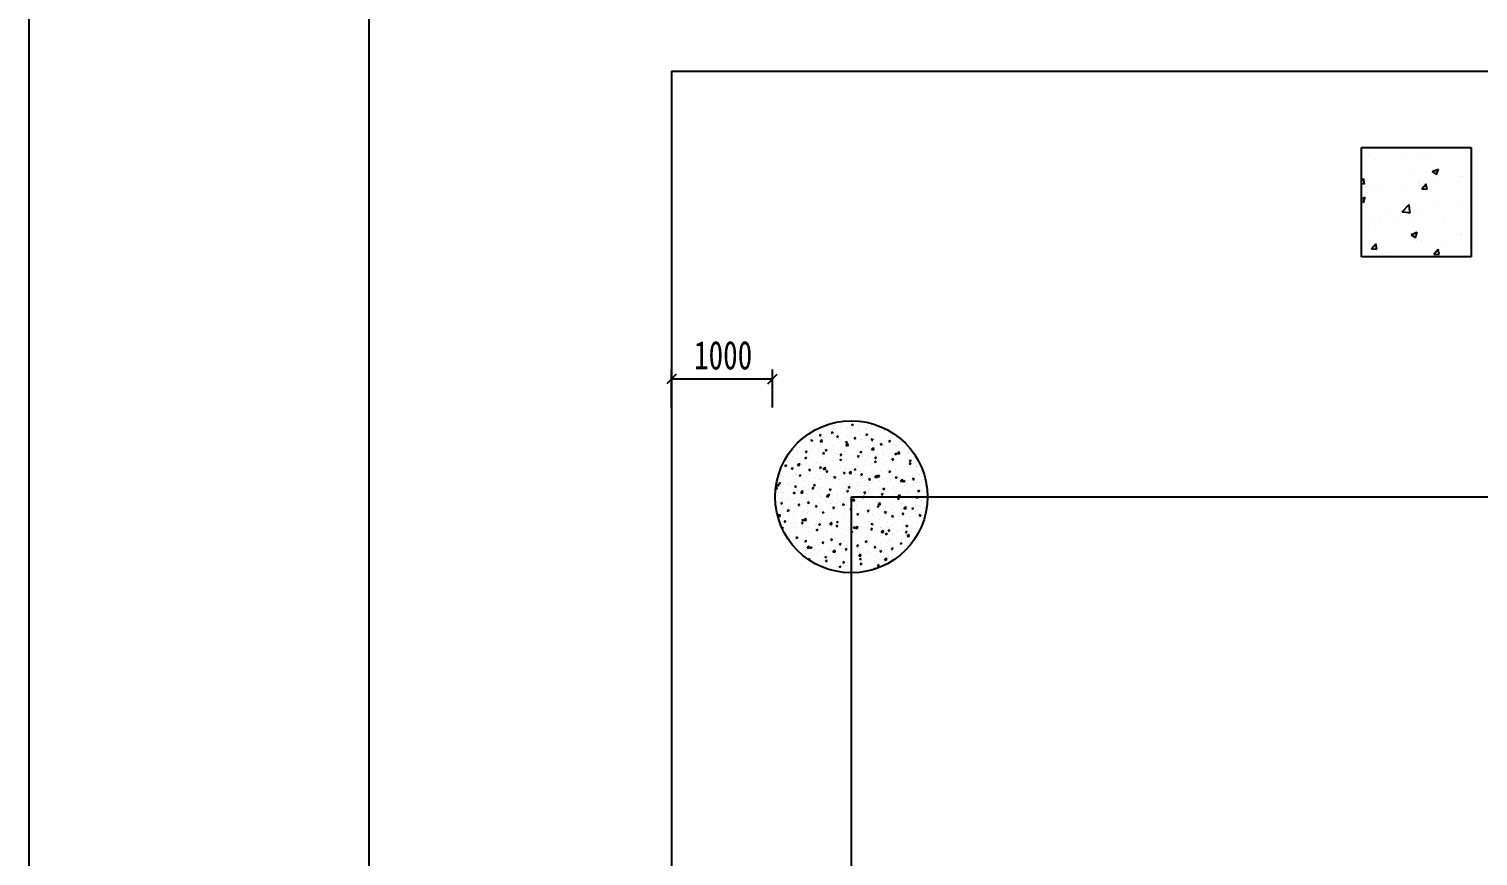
# Model space of a CAD drawing. Header units: inches. Extents: x -113 to 2477, y -497 to 443.
# Drawn here: x -113 to -6.4, y -364.1 to -303.2 of the extents above; entities that cross this region are included whole.
import ezdxf

# ---------------------------------------------------------------- set-up
doc = ezdxf.new("R2010")
doc.units = ezdxf.units.IN
doc.header["$MEASUREMENT"] = 0
doc.styles.add('宋体', font='', dxfattribs={"width": 0.75})
doc.styles.get('宋体').set_extended_font_data('SimSun')

msp = doc.modelspace()

# ---------------------------------------------------------------- linework, layer by layer
at = {"color": 0}
for p, q in [((-113.015, -199.969), (-113.015, -496.969)), ((-88.015, -204.969), (-88.015, -491.969)), ((-65.72, -306.326), (60.893, -306.326)), ((-65.72, -306.326), (-65.72, -444.935)), ((-14.954, -311.941), (-6.89, -311.941)), ((-14.954, -320.005), (-14.954, -311.941)), ((-10.672, -312.37), (-10.672, -312.37)), ((-10.223, -312.353), (-10.223, -312.353)), ((-7.799, -312.034), (-7.799, -312.034)), ((-7.439, -311.96), (-7.439, -311.96)), ((-6.89, -311.941), (-6.89, -320.005)), ((-13.959, -312.821), (-13.959, -312.821)), ((-11.825, -312.564), (-11.825, -312.564)), ((-14.954, -314.402), (-14.797, -314.215)), ((-14.726, -314.617), (-14.8, -314.216)), ((-14.51, -313.823), (-14.51, -313.823)), ((-11.093, -313.968), (-11.093, -313.968)), ((-10.75, -314.501), (-10.75, -314.501)), ((-9.745, -313.719), (-9.297, -313.547)), ((-9.745, -313.72), (-9.427, -313.935)), ((-9.483, -314.559), (-9.483, -314.559)), ((-9.427, -313.935), (-9.297, -313.548)), ((-7.676, -314.112), (-7.676, -314.112)), ((-7.517, -314.091), (-7.517, -314.091)), ((-7.064, -313.953), (-7.064, -313.953)), ((-14.954, -314.596), (-14.723, -314.616)), ((-14.954, -315.719), (-14.675, -315.612)), ((-14.805, -315.999), (-14.675, -315.612)), ((-14.53, -315.235), (-14.53, -315.235)), ((-14.037, -314.951), (-14.037, -314.951)), ((-13.509, -315.089), (-13.509, -315.089)), ((-11.907, -314.878), (-11.907, -314.878)), ((-10.797, -314.594), (-10.797, -314.594)), ((-10.514, -314.984), (-10.206, -314.617)), ((-10.514, -314.984), (-10.132, -315.018)), ((-10.135, -315.018), (-10.209, -314.617)), ((-14.954, -315.899), (-14.805, -315.999)), ((-12.996, -316.64), (-12.996, -316.64)), ((-11.952, -316.671), (-11.665, -316.716)), ((-11.951, -316.672), (-11.453, -316.153)), ((-11.417, -316.467), (-11.453, -316.153)), ((-11.382, -316.761), (-11.417, -316.467)), ((-10.828, -316.631), (-10.828, -316.631)), ((-9.263, -315.999), (-9.263, -315.999)), ((-7.595, -316.222), (-7.595, -316.222)), ((-7.124, -316.551), (-7.124, -316.551)), ((-14.114, -317.082), (-14.114, -317.082)), ((-13.591, -317.402), (-13.591, -317.402)), ((-12.34, -317.239), (-12.34, -317.239)), ((-11.665, -316.716), (-11.382, -316.76)), ((-11.167, -317.083), (-11.167, -317.083)), ((-8.923, -317.383), (-8.923, -317.383)), ((-14.407, -317.954), (-14.407, -317.954)), ((-11.303, -318.362), (-10.984, -318.576)), ((-11.302, -318.361), (-10.854, -318.189)), ((-10.99, -318.098), (-10.99, -318.098)), ((-10.984, -318.576), (-10.854, -318.189)), ((-10.906, -318.762), (-10.906, -318.762)), ((-7.673, -318.352), (-7.673, -318.352)), ((-7.573, -318.243), (-7.573, -318.243)), ((-14.284, -319.521), (-14.284, -319.521)), ((-14.217, -319.397), (-13.909, -319.03)), ((-14.217, -319.397), (-13.835, -319.431)), ((-14.192, -319.213), (-14.192, -319.213)), ((-13.838, -319.431), (-13.912, -319.03)), ((-12.85, -319.608), (-12.85, -319.608)), ((-10.551, -318.88), (-10.551, -318.88)), ((-9.626, -319.799), (-9.318, -319.431)), ((-9.626, -319.799), (-9.244, -319.833)), ((-9.247, -319.833), (-9.321, -319.432)), ((-8.808, -319.076), (-8.808, -319.076)), ((-7.206, -318.865), (-7.206, -318.865)), ((-6.89, -320.005), (-14.954, -320.005)), ((-65.728, -331.081), (-65.728, -328.281)), ((-58.298, -331.081), (-58.298, -328.281)), ((-65.378, -328.631), (-66.078, -329.331)), ((-65.72, -328.974), (-58.298, -328.974)), ((-58.648, -329.331), (-57.948, -328.631)), ((-54.784, -332.605), (-54.784, -332.605)), ((-54.284, -332.459), (-54.284, -332.459)), ((-54.21, -332.407), (-54.21, -332.407)), ((-53.839, -332.401), (-53.839, -332.401)), ((-53.835, -332.645), (-53.835, -332.645)), ((-53.26, -332.447), (-53.26, -332.447)), ((-53.166, -332.312), (-53.166, -332.312)), ((-52.94, -332.524), (-52.94, -332.524)), ((-52.886, -332.686), (-52.886, -332.686)), ((-52.796, -332.586), (-52.796, -332.586)), ((-52.491, -332.352), (-52.403, -332.412)), ((-52.49, -332.352), (-52.365, -332.304)), ((-52.402, -332.411), (-52.366, -332.304)), ((-52.311, -332.487), (-52.311, -332.487)), ((-52.043, -332.164), (-52.043, -332.164)), ((-51.903, -332.346), (-51.903, -332.346)), ((-51.897, -332.472), (-51.897, -332.472)), ((-51.362, -332.527), (-51.362, -332.527)), ((-50.974, -332.339), (-50.974, -332.339)), ((-50.44, -332.558), (-50.44, -332.558)), ((-50.413, -332.567), (-50.413, -332.567)), ((-50.269, -332.57), (-50.269, -332.57)), ((-55.875, -333.308), (-55.875, -333.308)), ((-55.624, -333.448), (-55.624, -333.448)), ((-55.552, -333.551), (-55.552, -333.551)), ((-55.53, -332.959), (-55.53, -332.959)), ((-55.512, -333.27), (-55.512, -333.27)), ((-55.479, -333.499), (-55.39, -333.559)), ((-55.478, -333.499), (-55.353, -333.451)), ((-55.39, -333.558), (-55.354, -333.451)), ((-55.014, -332.88), (-55.014, -332.88)), ((-54.851, -333.141), (-54.744, -333.15)), ((-54.847, -333.141), (-54.761, -333.039)), ((-54.799, -333.589), (-54.66, -333.445)), ((-54.797, -333.593), (-54.639, -333.617)), ((-54.743, -333.161), (-54.764, -333.049)), ((-54.752, -333.16), (-54.752, -333.16)), ((-54.64, -333.615), (-54.66, -333.446)), ((-54.654, -333.437), (-54.654, -333.437)), ((-54.632, -332.845), (-54.632, -332.845)), ((-54.588, -333.27), (-54.588, -333.27)), ((-54.563, -333.31), (-54.563, -333.31)), ((-54.307, -333.102), (-54.307, -333.102)), ((-54.101, -333.714), (-54.101, -333.714)), ((-53.985, -332.926), (-53.897, -332.986)), ((-53.984, -332.926), (-53.859, -332.878)), ((-53.977, -332.702), (-53.977, -332.702)), ((-53.896, -332.985), (-53.86, -332.877)), ((-53.73, -333.303), (-53.73, -333.303)), ((-53.708, -332.712), (-53.708, -332.712)), ((-53.633, -333.013), (-53.633, -333.013)), ((-53.614, -333.351), (-53.614, -333.351)), ((-53.575, -333.253), (-53.469, -333.262)), ((-53.571, -333.252), (-53.486, -333.15)), ((-53.551, -333.092), (-53.551, -333.092)), ((-53.468, -333.272), (-53.488, -333.161)), ((-52.978, -333.567), (-52.978, -333.567)), ((-52.924, -333.642), (-52.835, -333.701)), ((-52.922, -333.642), (-52.798, -333.594)), ((-52.901, -333.884), (-52.762, -333.739)), ((-52.872, -333.714), (-52.872, -333.714)), ((-52.835, -333.701), (-52.799, -333.593)), ((-52.817, -333.178), (-52.817, -333.178)), ((-52.742, -333.909), (-52.762, -333.74)), ((-52.665, -333.391), (-52.665, -333.391)), ((-52.533, -333.508), (-52.533, -333.508)), ((-52.514, -332.914), (-52.514, -332.914)), ((-52.51, -332.865), (-52.51, -332.865)), ((-52.3, -333.364), (-52.194, -333.373)), ((-52.296, -333.364), (-52.21, -333.262)), ((-52.193, -333.384), (-52.213, -333.272)), ((-52.065, -332.807), (-52.065, -332.807)), ((-51.941, -333.656), (-51.941, -333.656)), ((-51.936, -332.726), (-51.936, -332.726)), ((-51.919, -333.064), (-51.919, -333.064)), ((-51.86, -333.419), (-51.86, -333.419)), ((-51.835, -333.536), (-51.835, -333.536)), ((-51.716, -333.431), (-51.716, -333.431)), ((-51.477, -332.736), (-51.477, -332.736)), ((-51.43, -333.068), (-51.341, -333.128)), ((-51.428, -333.068), (-51.304, -333.02)), ((-51.392, -332.718), (-51.392, -332.718)), ((-51.341, -333.127), (-51.305, -333.02)), ((-51.025, -333.476), (-50.918, -333.485)), ((-51.021, -333.476), (-50.935, -333.373)), ((-51.017, -333.523), (-51.017, -333.523)), ((-50.996, -332.931), (-50.996, -332.931)), ((-50.987, -332.766), (-50.987, -332.766)), ((-50.917, -333.495), (-50.938, -333.384)), ((-50.798, -333.358), (-50.798, -333.358)), ((-50.767, -333.471), (-50.767, -333.471)), ((-50.737, -333.271), (-50.737, -333.271)), ((-50.367, -333.784), (-50.243, -333.736)), ((-50.292, -333.213), (-50.292, -333.213)), ((-50.28, -333.843), (-50.244, -333.736)), ((-50.104, -333.398), (-50.104, -333.398)), ((-50.083, -332.806), (-50.083, -332.806)), ((-50.038, -332.806), (-50.038, -332.806)), ((-49.818, -333.511), (-49.818, -333.511)), ((-49.761, -333.18), (-49.761, -333.18)), ((-49.749, -333.587), (-49.643, -333.597)), ((-49.746, -333.587), (-49.66, -333.485)), ((-49.642, -333.607), (-49.663, -333.496)), ((-49.618, -333.124), (-49.618, -333.124)), ((-49.206, -333.284), (-49.206, -333.284)), ((-48.963, -333.678), (-48.963, -333.678)), ((-48.869, -333.551), (-48.869, -333.551)), ((-57.019, -334.426), (-57.019, -334.426)), ((-56.81, -334.711), (-56.81, -334.711)), ((-56.808, -334.139), (-56.808, -334.139)), ((-56.486, -334.268), (-56.486, -334.268)), ((-56.433, -334.378), (-56.433, -334.378)), ((-56.342, -334.009), (-56.342, -334.009)), ((-55.982, -334.248), (-55.982, -334.248)), ((-55.912, -334.789), (-55.823, -334.848)), ((-55.91, -334.788), (-55.786, -334.741)), ((-55.879, -334.367), (-55.773, -334.376)), ((-55.875, -334.367), (-55.79, -334.265)), ((-55.859, -334.179), (-55.859, -334.179)), ((-55.823, -334.848), (-55.787, -334.74)), ((-55.772, -334.386), (-55.792, -334.275)), ((-55.687, -334.563), (-55.687, -334.563)), ((-55.595, -334.734), (-55.595, -334.734)), ((-55.573, -334.142), (-55.573, -334.142)), ((-55.484, -334.418), (-55.484, -334.418)), ((-55.242, -334.504), (-55.242, -334.504)), ((-55.22, -333.862), (-55.22, -333.862)), ((-54.945, -334.07), (-54.945, -334.07)), ((-54.91, -334.219), (-54.91, -334.219)), ((-54.774, -333.803), (-54.774, -333.803)), ((-54.697, -334.62), (-54.697, -334.62)), ((-54.675, -334.029), (-54.675, -334.029)), ((-54.604, -334.478), (-54.498, -334.488)), ((-54.6, -334.478), (-54.514, -334.376)), ((-54.569, -334.416), (-54.569, -334.416)), ((-54.535, -334.458), (-54.535, -334.458)), ((-54.496, -334.498), (-54.517, -334.387)), ((-54.418, -334.215), (-54.329, -334.275)), ((-54.416, -334.215), (-54.292, -334.167)), ((-54.329, -334.274), (-54.293, -334.167)), ((-53.96, -334.259), (-53.96, -334.259)), ((-53.909, -333.892), (-53.909, -333.892)), ((-53.773, -334.487), (-53.773, -334.487)), ((-53.752, -333.895), (-53.752, -333.895)), ((-53.586, -334.498), (-53.586, -334.498)), ((-53.446, -334.268), (-53.446, -334.268)), ((-53.329, -334.59), (-53.222, -334.599)), ((-53.325, -334.59), (-53.239, -334.488)), ((-53.221, -334.61), (-53.242, -334.498)), ((-53.011, -334.299), (-53.011, -334.299)), ((-53.001, -334.209), (-53.001, -334.209)), ((-52.945, -334.775), (-52.945, -334.775)), ((-52.9, -333.887), (-52.742, -333.912)), ((-52.86, -334.362), (-52.86, -334.362)), ((-52.839, -333.77), (-52.839, -333.77)), ((-52.795, -334.822), (-52.795, -334.822)), ((-52.636, -334.538), (-52.636, -334.538)), ((-52.327, -334.121), (-52.327, -334.121)), ((-52.062, -334.339), (-52.062, -334.339)), ((-52.053, -334.701), (-51.947, -334.711)), ((-52.049, -334.701), (-51.964, -334.599)), ((-51.946, -334.721), (-51.966, -334.61)), ((-51.962, -334.248), (-51.962, -334.248)), ((-51.908, -334.597), (-51.908, -334.597)), ((-51.862, -334.358), (-51.774, -334.417)), ((-51.861, -334.357), (-51.737, -334.31)), ((-51.774, -334.417), (-51.738, -334.309)), ((-51.687, -334.578), (-51.687, -334.578)), ((-51.672, -334.674), (-51.672, -334.674)), ((-51.227, -334.615), (-51.227, -334.615)), ((-51.204, -333.973), (-51.204, -333.973)), ((-51.113, -334.379), (-51.113, -334.379)), ((-51.06, -334.707), (-51.06, -334.707)), ((-51.039, -334.115), (-51.039, -334.115)), ((-51.003, -334.178), (-50.865, -334.033)), ((-51.002, -334.182), (-50.844, -334.206)), ((-50.871, -334.419), (-50.871, -334.419)), ((-50.845, -334.203), (-50.865, -334.034)), ((-50.778, -334.813), (-50.672, -334.822)), ((-50.774, -334.813), (-50.688, -334.711)), ((-50.759, -333.914), (-50.759, -333.914)), ((-50.738, -334.618), (-50.738, -334.618)), ((-50.671, -334.833), (-50.691, -334.721)), ((-50.554, -334.527), (-50.554, -334.527)), ((-50.445, -334.81), (-50.445, -334.81)), ((-50.368, -333.784), (-50.28, -333.844)), ((-50.164, -334.419), (-50.164, -334.419)), ((-50.148, -334.582), (-50.148, -334.582)), ((-50.126, -333.99), (-50.126, -333.99)), ((-50.086, -333.825), (-50.086, -333.825)), ((-49.834, -334.241), (-49.834, -334.241)), ((-49.789, -334.658), (-49.789, -334.658)), ((-49.499, -334.925), (-49.413, -334.822)), ((-49.431, -334.379), (-49.431, -334.379)), ((-49.408, -334.632), (-49.408, -334.632)), ((-49.307, -334.5), (-49.219, -334.56)), ((-49.306, -334.5), (-49.181, -334.452)), ((-49.25, -334.468), (-49.25, -334.468)), ((-49.228, -333.876), (-49.228, -333.876)), ((-49.219, -334.559), (-49.182, -334.452)), ((-49.215, -334.46), (-49.215, -334.46)), ((-49.106, -334.472), (-48.967, -334.328)), ((-49.105, -334.476), (-48.947, -334.5)), ((-48.986, -334.32), (-48.986, -334.32)), ((-48.947, -334.497), (-48.967, -334.329)), ((-48.84, -334.698), (-48.84, -334.698)), ((-48.797, -334.063), (-48.797, -334.063)), ((-48.371, -334.454), (-48.371, -334.454)), ((-48.326, -334.334), (-48.326, -334.334)), ((-48.312, -334.232), (-48.312, -334.232)), ((-48.266, -334.5), (-48.266, -334.5)), ((-47.891, -334.739), (-47.891, -334.739)), ((-57.453, -335.585), (-57.453, -335.585)), ((-57.405, -335.362), (-57.317, -335.422)), ((-57.404, -335.362), (-57.28, -335.314)), ((-57.317, -335.421), (-57.281, -335.314)), ((-57.278, -335.412), (-57.278, -335.412)), ((-57.162, -335.043), (-57.162, -335.043)), ((-57.093, -335.487), (-57.093, -335.487)), ((-56.908, -335.593), (-56.801, -335.602)), ((-56.904, -335.593), (-56.818, -335.49)), ((-56.8, -335.612), (-56.821, -335.501)), ((-56.667, -335.878), (-56.667, -335.878)), ((-56.529, -335.451), (-56.529, -335.451)), ((-56.508, -334.859), (-56.508, -334.859)), ((-56.46, -335.321), (-56.322, -335.177)), ((-56.459, -335.325), (-56.301, -335.349)), ((-56.302, -335.347), (-56.321, -335.178)), ((-56.212, -335.083), (-56.212, -335.083)), ((-56.155, -335.264), (-56.155, -335.264)), ((-56.056, -335.309), (-56.056, -335.309)), ((-55.71, -335.206), (-55.71, -335.206)), ((-55.632, -335.704), (-55.526, -335.713)), ((-55.63, -335.7), (-55.63, -335.7)), ((-55.629, -335.704), (-55.543, -335.602)), ((-55.616, -335.326), (-55.616, -335.326)), ((-55.525, -335.724), (-55.546, -335.612)), ((-55.504, -335.818), (-55.504, -335.818)), ((-55.263, -335.123), (-55.263, -335.123)), ((-55.037, -335.117), (-55.037, -335.117)), ((-55.019, -335.131), (-55.019, -335.131)), ((-54.85, -335.505), (-54.762, -335.564)), ((-54.849, -335.504), (-54.724, -335.457)), ((-54.762, -335.564), (-54.726, -335.456)), ((-54.74, -335.804), (-54.74, -335.804)), ((-54.718, -335.212), (-54.718, -335.212)), ((-54.593, -335.522), (-54.593, -335.522)), ((-54.563, -335.615), (-54.424, -335.471)), ((-54.562, -335.619), (-54.404, -335.644)), ((-54.404, -335.641), (-54.424, -335.472)), ((-54.381, -335.67), (-54.381, -335.67)), ((-54.357, -335.816), (-54.251, -335.825)), ((-54.353, -335.816), (-54.268, -335.714)), ((-54.314, -335.163), (-54.314, -335.163)), ((-54.25, -335.835), (-54.27, -335.724)), ((-53.982, -334.953), (-53.982, -334.953)), ((-53.936, -335.612), (-53.936, -335.612)), ((-53.914, -334.969), (-53.914, -334.969)), ((-53.817, -335.671), (-53.817, -335.671)), ((-53.795, -335.079), (-53.795, -335.079)), ((-53.556, -335.344), (-53.556, -335.344)), ((-53.469, -334.91), (-53.469, -334.91)), ((-53.365, -335.203), (-53.365, -335.203)), ((-53.356, -334.931), (-53.268, -334.991)), ((-53.355, -334.931), (-53.23, -334.883)), ((-53.268, -334.99), (-53.232, -334.883)), ((-53.263, -335.523), (-53.263, -335.523)), ((-53.078, -335.927), (-52.992, -335.825)), ((-52.974, -335.947), (-52.995, -335.836)), ((-52.904, -335.546), (-52.904, -335.546)), ((-52.882, -334.954), (-52.882, -334.954)), ((-52.665, -335.91), (-52.527, -335.765)), ((-52.507, -335.935), (-52.526, -335.766)), ((-52.519, -335.166), (-52.519, -335.166)), ((-52.416, -335.243), (-52.416, -335.243)), ((-52.295, -335.647), (-52.207, -335.707)), ((-52.294, -335.647), (-52.169, -335.599)), ((-52.206, -335.706), (-52.17, -335.598)), ((-52.14, -335.375), (-52.14, -335.375)), ((-52.006, -335.432), (-52.006, -335.432)), ((-51.984, -334.84), (-51.984, -334.84)), ((-51.84, -335.788), (-51.84, -335.788)), ((-51.695, -335.317), (-51.695, -335.317)), ((-51.482, -334.988), (-51.482, -334.988)), ((-51.467, -335.283), (-51.467, -335.283)), ((-51.104, -335.89), (-51.104, -335.89)), ((-51.082, -335.299), (-51.082, -335.299)), ((-51.021, -335.228), (-51.021, -335.228)), ((-50.803, -335.61), (-50.803, -335.61)), ((-50.801, -335.074), (-50.713, -335.133)), ((-50.8, -335.073), (-50.675, -335.025)), ((-50.712, -335.132), (-50.676, -335.025)), ((-50.518, -335.323), (-50.518, -335.323)), ((-50.366, -335.781), (-50.366, -335.781)), ((-50.191, -335.765), (-50.191, -335.765)), ((-50.169, -335.173), (-50.169, -335.173)), ((-49.921, -335.723), (-49.921, -335.723)), ((-49.899, -335.08), (-49.899, -335.08)), ((-49.766, -335.432), (-49.766, -335.432)), ((-49.74, -335.789), (-49.651, -335.849)), ((-49.738, -335.789), (-49.614, -335.741)), ((-49.651, -335.848), (-49.615, -335.741)), ((-49.568, -335.363), (-49.568, -335.363)), ((-49.503, -334.925), (-49.396, -334.934)), ((-49.453, -335.022), (-49.453, -335.022)), ((-49.395, -334.944), (-49.416, -334.833)), ((-49.293, -335.651), (-49.293, -335.651)), ((-49.271, -335.06), (-49.271, -335.06)), ((-49.248, -335.634), (-49.248, -335.634)), ((-48.78, -334.933), (-48.78, -334.933)), ((-48.729, -335.254), (-48.729, -335.254)), ((-48.619, -335.403), (-48.619, -335.403)), ((-48.369, -335.518), (-48.369, -335.518)), ((-48.348, -334.926), (-48.348, -334.926)), ((-48.246, -335.216), (-48.157, -335.276)), ((-48.245, -335.216), (-48.12, -335.168)), ((-48.227, -335.036), (-48.121, -335.046)), ((-48.224, -335.036), (-48.138, -334.934)), ((-48.157, -335.275), (-48.121, -335.167)), ((-48.12, -335.056), (-48.141, -334.944)), ((-48.125, -335.486), (-48.125, -335.486)), ((-47.692, -335.076), (-47.692, -335.076)), ((-47.68, -335.428), (-47.68, -335.428)), ((-47.67, -335.444), (-47.67, -335.444)), ((-47.456, -335.393), (-47.456, -335.393)), ((-58.056, -336.984), (-57.984, -336.909)), ((-57.964, -337.078), (-57.983, -336.91)), ((-57.936, -336.818), (-57.83, -336.828)), ((-57.932, -336.818), (-57.847, -336.716)), ((-57.862, -336.855), (-57.862, -336.855)), ((-57.829, -336.838), (-57.849, -336.727)), ((-57.838, -336.651), (-57.75, -336.711)), ((-57.837, -336.651), (-57.712, -336.603)), ((-57.749, -336.71), (-57.713, -336.603)), ((-57.746, -336.113), (-57.746, -336.113)), ((-57.704, -336.056), (-57.704, -336.056)), ((-57.508, -335.951), (-57.508, -335.951)), ((-57.496, -336.768), (-57.496, -336.768)), ((-57.474, -336.177), (-57.474, -336.177)), ((-57.133, -336.19), (-57.133, -336.19)), ((-57.09, -336.667), (-57.09, -336.667)), ((-57.024, -336.678), (-57.024, -336.678)), ((-56.912, -336.895), (-56.912, -336.895)), ((-56.661, -336.93), (-56.555, -336.939)), ((-56.657, -336.93), (-56.571, -336.828)), ((-56.645, -336.608), (-56.645, -336.608)), ((-56.623, -335.965), (-56.623, -335.965)), ((-56.554, -336.95), (-56.574, -336.838)), ((-56.573, -336.635), (-56.573, -336.635)), ((-56.559, -335.991), (-56.559, -335.991)), ((-56.551, -336.043), (-56.551, -336.043)), ((-56.344, -336.078), (-56.256, -336.138)), ((-56.343, -336.078), (-56.218, -336.03)), ((-56.255, -336.137), (-56.219, -336.03)), ((-56.184, -336.23), (-56.184, -336.23)), ((-56.178, -335.907), (-56.178, -335.907)), ((-55.988, -336.5), (-55.988, -336.5)), ((-55.972, -336.519), (-55.972, -336.519)), ((-55.963, -336.935), (-55.963, -336.935)), ((-55.66, -336.51), (-55.66, -336.51)), ((-55.638, -335.918), (-55.638, -335.918)), ((-55.61, -336.031), (-55.61, -336.031)), ((-55.382, -337.041), (-55.296, -336.939)), ((-55.278, -337.061), (-55.299, -336.95)), ((-55.283, -336.794), (-55.194, -336.854)), ((-55.281, -336.794), (-55.157, -336.746)), ((-55.235, -336.27), (-55.235, -336.27)), ((-55.194, -336.853), (-55.158, -336.745)), ((-54.951, -336.322), (-54.951, -336.322)), ((-54.849, -336.372), (-54.849, -336.372)), ((-54.762, -336.396), (-54.762, -336.396)), ((-54.66, -336.071), (-54.66, -336.071)), ((-54.404, -336.313), (-54.404, -336.313)), ((-54.285, -336.31), (-54.285, -336.31)), ((-54.198, -336.926), (-54.198, -336.926)), ((-53.914, -336.144), (-53.914, -336.144)), ((-53.86, -336.855), (-53.86, -336.855)), ((-53.838, -336.263), (-53.838, -336.263)), ((-53.789, -336.22), (-53.7, -336.28)), ((-53.788, -336.22), (-53.663, -336.172)), ((-53.731, -336.224), (-53.731, -336.224)), ((-53.711, -336.112), (-53.711, -336.112)), ((-53.7, -336.279), (-53.664, -336.172)), ((-53.336, -336.35), (-53.336, -336.35)), ((-53.082, -335.927), (-52.976, -335.937)), ((-53.075, -336.778), (-53.075, -336.778)), ((-52.947, -336.73), (-52.947, -336.73)), ((-52.925, -336.138), (-52.925, -336.138)), ((-52.877, -335.966), (-52.877, -335.966)), ((-52.762, -336.152), (-52.762, -336.152)), ((-52.728, -336.936), (-52.639, -336.996)), ((-52.726, -336.936), (-52.602, -336.888)), ((-52.664, -335.913), (-52.506, -335.938)), ((-52.639, -336.995), (-52.603, -336.888)), ((-52.63, -336.719), (-52.63, -336.719)), ((-52.608, -336.077), (-52.608, -336.077)), ((-52.387, -336.39), (-52.387, -336.39)), ((-52.163, -336.018), (-52.163, -336.018)), ((-52.049, -336.616), (-52.049, -336.616)), ((-52.027, -336.024), (-52.027, -336.024)), ((-51.957, -336.631), (-51.957, -336.631)), ((-51.913, -336.849), (-51.913, -336.849)), ((-51.813, -336.192), (-51.813, -336.192)), ((-51.807, -336.039), (-51.7, -336.048)), ((-51.803, -336.039), (-51.717, -335.937)), ((-51.699, -336.059), (-51.72, -335.947)), ((-51.489, -335.929), (-51.489, -335.929)), ((-51.438, -336.431), (-51.438, -336.431)), ((-51.234, -336.363), (-51.145, -336.422)), ((-51.232, -336.363), (-51.108, -336.315)), ((-51.145, -336.422), (-51.109, -336.314)), ((-51.125, -336.482), (-51.125, -336.482)), ((-50.876, -336.671), (-50.876, -336.671)), ((-50.864, -336.232), (-50.864, -336.232)), ((-50.834, -336.483), (-50.834, -336.483)), ((-50.768, -336.204), (-50.629, -336.06)), ((-50.767, -336.208), (-50.609, -336.232)), ((-50.609, -336.229), (-50.629, -336.061)), ((-50.531, -336.15), (-50.425, -336.16)), ((-50.527, -336.15), (-50.442, -336.048)), ((-50.489, -336.471), (-50.489, -336.471)), ((-50.424, -336.17), (-50.444, -336.059)), ((-50.389, -336.424), (-50.389, -336.424)), ((-50.234, -336.949), (-50.234, -336.949)), ((-50.212, -336.357), (-50.212, -336.357)), ((-49.915, -336.272), (-49.915, -336.272)), ((-49.84, -336.493), (-49.84, -336.493)), ((-49.716, -336.335), (-49.716, -336.335)), ((-49.54, -336.511), (-49.54, -336.511)), ((-49.414, -336.883), (-49.414, -336.883)), ((-49.336, -336.835), (-49.336, -336.835)), ((-49.314, -336.243), (-49.314, -336.243)), ((-49.256, -336.262), (-49.15, -336.271)), ((-49.252, -336.262), (-49.166, -336.16)), ((-49.149, -336.282), (-49.169, -336.17)), ((-49.06, -336.889), (-49.06, -336.889)), ((-48.966, -336.312), (-48.966, -336.312)), ((-48.87, -336.498), (-48.732, -336.354)), ((-48.869, -336.502), (-48.711, -336.527)), ((-48.803, -336.315), (-48.803, -336.315)), ((-48.712, -336.524), (-48.731, -336.355)), ((-48.678, -336.505), (-48.59, -336.565)), ((-48.677, -336.505), (-48.553, -336.457)), ((-48.615, -336.83), (-48.615, -336.83)), ((-48.593, -336.188), (-48.593, -336.188)), ((-48.591, -336.551), (-48.591, -336.551)), ((-48.59, -336.564), (-48.554, -336.457)), ((-48.413, -336.702), (-48.413, -336.702)), ((-48.391, -336.11), (-48.391, -336.11)), ((-48.377, -336.705), (-48.377, -336.705)), ((-48.148, -336.129), (-48.148, -336.129)), ((-48.016, -336.352), (-48.016, -336.352)), ((-47.981, -336.374), (-47.874, -336.383)), ((-47.977, -336.374), (-47.891, -336.271)), ((-47.942, -336.742), (-47.942, -336.742)), ((-47.873, -336.393), (-47.894, -336.282)), ((-47.766, -336.137), (-47.766, -336.137)), ((-47.642, -336.591), (-47.642, -336.591)), ((-47.5, -336.577), (-47.5, -336.577)), ((-47.478, -335.985), (-47.478, -335.985)), ((-47.474, -336.04), (-47.474, -336.04)), ((-47.34, -336.527), (-47.34, -336.527)), ((-47.185, -335.932), (-47.163, -335.946)), ((-47.183, -335.932), (-47.169, -335.926)), ((-47.067, -336.392), (-47.067, -336.392)), ((-46.973, -336.793), (-46.964, -336.784)), ((-46.972, -336.796), (-46.962, -336.798)), ((-58.065, -337.066), (-57.963, -337.081)), ((-57.833, -338.002), (-57.833, -338.002)), ((-57.581, -338.011), (-57.581, -338.011)), ((-57.558, -337.368), (-57.558, -337.368)), ((-57.539, -337.952), (-57.539, -337.952)), ((-57.518, -337.36), (-57.518, -337.36)), ((-57.259, -337.804), (-57.259, -337.804)), ((-57.113, -337.309), (-57.113, -337.309)), ((-57.098, -337.739), (-57.098, -337.739)), ((-56.907, -337.922), (-56.907, -337.922)), ((-56.777, -337.367), (-56.688, -337.427)), ((-56.775, -337.367), (-56.651, -337.319)), ((-56.688, -337.426), (-56.652, -337.319)), ((-56.616, -337.819), (-56.616, -337.819)), ((-56.594, -337.227), (-56.594, -337.227)), ((-56.44, -337.221), (-56.44, -337.221)), ((-56.309, -337.844), (-56.309, -337.844)), ((-56.225, -337.347), (-56.086, -337.203)), ((-56.224, -337.351), (-56.065, -337.376)), ((-56.066, -337.373), (-56.086, -337.204)), ((-56.061, -337.561), (-56.061, -337.561)), ((-55.785, -337.774), (-55.785, -337.774)), ((-55.703, -337.694), (-55.703, -337.694)), ((-55.681, -337.102), (-55.681, -337.102)), ((-55.635, -337.951), (-55.635, -337.951)), ((-55.386, -337.042), (-55.279, -337.051)), ((-55.36, -337.884), (-55.36, -337.884)), ((-55.339, -337.716), (-55.339, -337.716)), ((-55.317, -337.073), (-55.317, -337.073)), ((-55.024, -337.383), (-55.024, -337.383)), ((-55.014, -336.975), (-55.014, -336.975)), ((-54.872, -337.014), (-54.872, -337.014)), ((-54.805, -337.58), (-54.805, -337.58)), ((-54.783, -336.988), (-54.783, -336.988)), ((-54.666, -337.627), (-54.666, -337.627)), ((-54.598, -337.773), (-54.598, -337.773)), ((-54.411, -337.924), (-54.411, -337.924)), ((-54.327, -337.642), (-54.189, -337.497)), ((-54.326, -337.645), (-54.168, -337.67)), ((-54.222, -337.51), (-54.133, -337.569)), ((-54.22, -337.51), (-54.096, -337.462)), ((-54.169, -337.667), (-54.188, -337.498)), ((-54.133, -337.569), (-54.097, -337.461)), ((-54.11, -337.153), (-54.004, -337.162)), ((-54.107, -337.153), (-54.021, -337.051)), ((-54.065, -337.015), (-54.065, -337.015)), ((-54.003, -337.173), (-54.024, -337.061)), ((-53.987, -337.205), (-53.987, -337.205)), ((-53.881, -337.447), (-53.881, -337.447)), ((-53.561, -337.595), (-53.561, -337.595)), ((-53.543, -337.479), (-53.543, -337.479)), ((-53.462, -337.964), (-53.462, -337.964)), ((-53.116, -337.055), (-53.116, -337.055)), ((-53.098, -337.42), (-53.098, -337.42)), ((-52.99, -337.913), (-52.99, -337.913)), ((-52.969, -337.321), (-52.969, -337.321)), ((-52.95, -337.027), (-52.95, -337.027)), ((-52.835, -337.265), (-52.729, -337.274)), ((-52.831, -337.265), (-52.746, -337.162)), ((-52.728, -337.284), (-52.748, -337.173)), ((-52.524, -337.417), (-52.524, -337.417)), ((-52.513, -338.004), (-52.513, -338.004)), ((-52.496, -337.654), (27.283, -337.654)), ((-52.496, -417.433), (-52.496, -337.654)), ((-52.43, -337.936), (-52.291, -337.792)), ((-52.428, -337.94), (-52.27, -337.964)), ((-52.425, -337.332), (-52.425, -337.332)), ((-52.271, -337.961), (-52.291, -337.793)), ((-52.167, -337.096), (-52.167, -337.096)), ((-52.092, -337.799), (-52.092, -337.799)), ((-52.07, -337.208), (-52.07, -337.208)), ((-51.77, -337.885), (-51.77, -337.885)), ((-51.666, -337.652), (-51.578, -337.712)), ((-51.665, -337.652), (-51.54, -337.604)), ((-51.578, -337.711), (-51.542, -337.604)), ((-51.56, -337.376), (-51.454, -337.386)), ((-51.556, -337.376), (-51.47, -337.274)), ((-51.487, -337.239), (-51.487, -337.239)), ((-51.452, -337.396), (-51.473, -337.285)), ((-51.324, -337.827), (-51.324, -337.827)), ((-51.302, -337.184), (-51.302, -337.184)), ((-51.218, -337.136), (-51.218, -337.136)), ((-51.169, -337.666), (-51.169, -337.666)), ((-51.147, -337.074), (-51.147, -337.074)), ((-50.857, -337.125), (-50.857, -337.125)), ((-50.808, -337.861), (-50.808, -337.861)), ((-50.651, -337.738), (-50.651, -337.738)), ((-50.45, -337.061), (-50.45, -337.061)), ((-50.285, -337.488), (-50.178, -337.497)), ((-50.281, -337.488), (-50.195, -337.386)), ((-50.268, -337.176), (-50.268, -337.176)), ((-50.256, -337.541), (-50.256, -337.541)), ((-50.177, -337.508), (-50.198, -337.396)), ((-50.183, -337.037), (-50.183, -337.037)), ((-50.172, -337.079), (-50.084, -337.138)), ((-50.171, -337.078), (-50.047, -337.031)), ((-50.084, -337.138), (-50.048, -337.03)), ((-49.771, -337.683), (-49.771, -337.683)), ((-49.528, -337.59), (-49.528, -337.59)), ((-49.379, -338.019), (-49.379, -338.019)), ((-49.358, -337.427), (-49.358, -337.427)), ((-49.319, -337.216), (-49.319, -337.216)), ((-49.111, -337.795), (-49.023, -337.854)), ((-49.11, -337.794), (-48.985, -337.747)), ((-49.083, -337.532), (-49.083, -337.532)), ((-49.022, -337.853), (-48.986, -337.746)), ((-49.009, -337.599), (-48.903, -337.609)), ((-49.005, -337.599), (-48.92, -337.497)), ((-48.902, -337.619), (-48.922, -337.508)), ((-48.735, -337.505), (-48.735, -337.505)), ((-48.456, -337.886), (-48.456, -337.886)), ((-48.434, -337.294), (-48.434, -337.294)), ((-48.41, -337.443), (-48.41, -337.443)), ((-48.37, -337.256), (-48.37, -337.256)), ((-47.754, -337.996), (-47.754, -337.996)), ((-47.734, -337.711), (-47.628, -337.72)), ((-47.73, -337.711), (-47.644, -337.609)), ((-47.698, -337.327), (-47.698, -337.327)), ((-47.627, -337.731), (-47.647, -337.619)), ((-47.617, -337.221), (-47.529, -337.281)), ((-47.616, -337.221), (-47.491, -337.173)), ((-47.543, -337.761), (-47.543, -337.761)), ((-47.529, -337.28), (-47.492, -337.173)), ((-47.521, -337.169), (-47.521, -337.169)), ((-47.421, -337.296), (-47.421, -337.296)), ((-47.309, -337.938), (-47.309, -337.938)), ((-47.287, -337.295), (-47.287, -337.295)), ((-58.026, -338.069), (-58.026, -338.069)), ((-57.886, -339.079), (-57.748, -338.935)), ((-57.885, -339.083), (-57.727, -339.108)), ((-57.728, -339.105), (-57.748, -338.936)), ((-57.709, -338.307), (-57.709, -338.307)), ((-57.69, -338.156), (-57.583, -338.165)), ((-57.686, -338.156), (-57.6, -338.054)), ((-57.612, -338.707), (-57.612, -338.707)), ((-57.582, -338.175), (-57.603, -338.064)), ((-57.561, -338.544), (-57.561, -338.544)), ((-57.375, -338.623), (-57.375, -338.623)), ((-57.209, -338.657), (-57.121, -338.716)), ((-57.208, -338.656), (-57.084, -338.609)), ((-57.121, -338.716), (-57.085, -338.608)), ((-57.03, -338.929), (-57.03, -338.929)), ((-56.884, -338.042), (-56.884, -338.042)), ((-56.672, -338.129), (-56.672, -338.129)), ((-56.663, -338.747), (-56.663, -338.747)), ((-56.659, -339.003), (-56.659, -339.003)), ((-56.637, -338.411), (-56.637, -338.411)), ((-56.414, -338.267), (-56.308, -338.277)), ((-56.41, -338.267), (-56.325, -338.165)), ((-56.307, -338.287), (-56.328, -338.176)), ((-56.252, -338.475), (-56.252, -338.475)), ((-55.993, -338.751), (-55.993, -338.751)), ((-55.935, -338.082), (-55.935, -338.082)), ((-55.807, -338.417), (-55.807, -338.417)), ((-55.746, -338.877), (-55.746, -338.877)), ((-55.725, -338.286), (-55.725, -338.286)), ((-55.715, -338.083), (-55.627, -338.143)), ((-55.714, -338.083), (-55.59, -338.035)), ((-55.714, -338.788), (-55.714, -338.788)), ((-55.627, -338.142), (-55.591, -338.035)), ((-55.602, -339.029), (-55.602, -339.029)), ((-55.139, -338.379), (-55.033, -338.388)), ((-55.135, -338.379), (-55.049, -338.277)), ((-55.134, -338.328), (-55.134, -338.328)), ((-55.032, -338.399), (-55.052, -338.287)), ((-54.985, -338.123), (-54.985, -338.123)), ((-54.956, -338.573), (-54.956, -338.573)), ((-54.848, -338.764), (-54.848, -338.764)), ((-54.827, -338.172), (-54.827, -338.172)), ((-54.765, -338.828), (-54.765, -338.828)), ((-54.654, -338.799), (-54.566, -338.859)), ((-54.653, -338.799), (-54.528, -338.751)), ((-54.565, -338.858), (-54.529, -338.751)), ((-54.479, -338.882), (-54.479, -338.882)), ((-54.036, -338.163), (-54.036, -338.163)), ((-54.034, -338.823), (-54.034, -338.823)), ((-54.011, -338.18), (-54.011, -338.18)), ((-53.925, -338.63), (-53.925, -338.63)), ((-53.919, -338.395), (-53.919, -338.395)), ((-53.903, -338.038), (-53.903, -338.038)), ((-53.864, -338.491), (-53.757, -338.5)), ((-53.86, -338.49), (-53.774, -338.388)), ((-53.816, -338.868), (-53.816, -338.868)), ((-53.756, -338.51), (-53.777, -338.399)), ((-53.566, -338.122), (-53.566, -338.122)), ((-53.36, -338.734), (-53.36, -338.734)), ((-53.16, -338.226), (-53.072, -338.285)), ((-53.159, -338.225), (-53.034, -338.178)), ((-53.087, -338.203), (-53.087, -338.203)), ((-53.072, -338.285), (-53.036, -338.177)), ((-53.012, -338.505), (-53.012, -338.505)), ((-52.892, -338.033), (-52.892, -338.033)), ((-52.882, -338.217), (-52.882, -338.217)), ((-52.867, -338.908), (-52.867, -338.908)), ((-52.588, -338.602), (-52.482, -338.611)), ((-52.585, -338.602), (-52.499, -338.5)), ((-52.481, -338.622), (-52.502, -338.51)), ((-52.237, -338.586), (-52.237, -338.586)), ((-52.138, -338.243), (-52.138, -338.243)), ((-52.135, -338.983), (-52.135, -338.983)), ((-52.114, -338.391), (-52.114, -338.391)), ((-52.099, -338.941), (-52.01, -339.001)), ((-52.098, -338.941), (-51.973, -338.893)), ((-52.01, -339), (-51.974, -338.893)), ((-51.918, -338.948), (-51.918, -338.948)), ((-51.845, -338.039), (-51.845, -338.039)), ((-51.792, -338.528), (-51.792, -338.528)), ((-51.564, -338.044), (-51.564, -338.044)), ((-51.313, -338.714), (-51.207, -338.723)), ((-51.309, -338.714), (-51.224, -338.611)), ((-51.206, -338.733), (-51.226, -338.622)), ((-51.212, -338.85), (-51.212, -338.85)), ((-51.19, -338.258), (-51.19, -338.258)), ((-51.189, -338.283), (-51.189, -338.283)), ((-51.119, -338.439), (-51.119, -338.439)), ((-50.968, -338.988), (-50.968, -338.988)), ((-50.882, -338.922), (-50.882, -338.922)), ((-50.615, -338.084), (-50.615, -338.084)), ((-50.605, -338.368), (-50.517, -338.428)), ((-50.604, -338.368), (-50.479, -338.32)), ((-50.532, -338.23), (-50.393, -338.086)), ((-50.531, -338.234), (-50.373, -338.259)), ((-50.516, -338.427), (-50.48, -338.319)), ((-50.464, -338.993), (-50.464, -338.993)), ((-50.373, -338.256), (-50.393, -338.087)), ((-50.299, -338.725), (-50.299, -338.725)), ((-50.277, -338.133), (-50.277, -338.133)), ((-50.24, -338.323), (-50.24, -338.323)), ((-50.038, -338.825), (-49.932, -338.835)), ((-50.034, -338.825), (-49.948, -338.723)), ((-50.019, -338.934), (-50.019, -338.934)), ((-50.019, -339.028), (-50.019, -339.028)), ((-49.996, -338.291), (-49.996, -338.291)), ((-49.931, -338.845), (-49.951, -338.734)), ((-49.845, -338.744), (-49.845, -338.744)), ((-49.666, -338.124), (-49.666, -338.124)), ((-49.551, -338.233), (-49.551, -338.233)), ((-49.544, -339.084), (-49.455, -339.144)), ((-49.542, -339.084), (-49.418, -339.036)), ((-49.455, -339.143), (-49.419, -339.035)), ((-49.401, -338.611), (-49.401, -338.611)), ((-49.345, -338.845), (-49.345, -338.845)), ((-49.291, -338.363), (-49.291, -338.363)), ((-49.07, -339.068), (-49.07, -339.068)), ((-48.877, -338.144), (-48.877, -338.144)), ((-48.808, -338.566), (-48.808, -338.566)), ((-48.763, -338.937), (-48.656, -338.946)), ((-48.759, -338.937), (-48.673, -338.835)), ((-48.716, -338.164), (-48.716, -338.164)), ((-48.655, -338.957), (-48.676, -338.845)), ((-48.634, -338.525), (-48.496, -338.38)), ((-48.633, -338.528), (-48.475, -338.553)), ((-48.499, -339.069), (-48.499, -339.069)), ((-48.476, -338.55), (-48.496, -338.381)), ((-48.477, -338.478), (-48.477, -338.478)), ((-48.382, -338.957), (-48.382, -338.957)), ((-48.342, -338.403), (-48.342, -338.403)), ((-48.222, -338.698), (-48.222, -338.698)), ((-48.05, -338.51), (-47.961, -338.57)), ((-48.048, -338.51), (-47.924, -338.462)), ((-47.961, -338.569), (-47.925, -338.462)), ((-47.777, -338.639), (-47.777, -338.639)), ((-47.771, -338.388), (-47.771, -338.388)), ((-47.767, -338.205), (-47.767, -338.205)), ((-47.586, -338.944), (-47.586, -338.944)), ((-47.565, -338.352), (-47.565, -338.352)), ((-47.487, -339.048), (-47.381, -339.058)), ((-47.483, -339.048), (-47.398, -338.946)), ((-47.38, -339.068), (-47.401, -338.957)), ((-47.392, -338.443), (-47.392, -338.443)), ((-47.345, -338.779), (-47.345, -338.779)), ((-47.104, -338.55), (-47.104, -338.55)), ((-57.611, -339.934), (-57.516, -339.898)), ((-57.604, -339.728), (-57.604, -339.728)), ((-57.59, -339.981), (-57.554, -340.006)), ((-57.584, -339.855), (-57.584, -339.855)), ((-57.583, -339.136), (-57.583, -339.136)), ((-57.553, -340.005), (-57.517, -339.897)), ((-57.443, -339.493), (-57.337, -339.503)), ((-57.439, -339.493), (-57.353, -339.391)), ((-57.336, -339.513), (-57.356, -339.401)), ((-57.188, -339.878), (-57.188, -339.878)), ((-57.103, -339.99), (-57.103, -339.99)), ((-57.009, -339.656), (-57.009, -339.656)), ((-56.743, -339.819), (-56.743, -339.819)), ((-56.72, -339.177), (-56.72, -339.177)), ((-56.681, -339.595), (-56.681, -339.595)), ((-56.635, -339.895), (-56.635, -339.895)), ((-56.275, -339.118), (-56.275, -339.118)), ((-56.168, -339.605), (-56.061, -339.614)), ((-56.164, -339.605), (-56.078, -339.503)), ((-56.148, -339.373), (-56.06, -339.432)), ((-56.147, -339.372), (-56.022, -339.324)), ((-56.06, -339.624), (-56.081, -339.513)), ((-56.069, -339.731), (-56.069, -339.731)), ((-56.066, -339.812), (-56.066, -339.812)), ((-56.06, -339.696), (-56.06, -339.696)), ((-56.059, -339.431), (-56.023, -339.324)), ((-55.989, -339.374), (-55.85, -339.229)), ((-55.988, -339.377), (-55.83, -339.402)), ((-55.83, -339.399), (-55.85, -339.23)), ((-55.789, -340.061), (-55.789, -340.061)), ((-55.768, -339.469), (-55.768, -339.469)), ((-55.685, -339.935), (-55.685, -339.935)), ((-55.111, -339.736), (-55.111, -339.736)), ((-55.087, -340.088), (-54.998, -340.148)), ((-55.085, -340.088), (-54.961, -340.04)), ((-55.029, -339.634), (-55.029, -339.634)), ((-54.998, -340.147), (-54.962, -340.04)), ((-54.946, -339.583), (-54.946, -339.583)), ((-54.892, -339.716), (-54.786, -339.726)), ((-54.891, -339.947), (-54.891, -339.947)), ((-54.888, -339.716), (-54.803, -339.614)), ((-54.87, -339.356), (-54.87, -339.356)), ((-54.785, -339.736), (-54.806, -339.625)), ((-54.736, -339.975), (-54.736, -339.975)), ((-54.603, -340.025), (-54.603, -340.025)), ((-54.501, -339.524), (-54.501, -339.524)), ((-54.296, -340.137), (-54.296, -340.137)), ((-54.162, -339.776), (-54.162, -339.776)), ((-54.091, -339.668), (-53.953, -339.524)), ((-54.09, -339.672), (-53.932, -339.696)), ((-53.992, -339.456), (-53.992, -339.456)), ((-53.968, -339.814), (-53.968, -339.814)), ((-53.933, -339.693), (-53.952, -339.525)), ((-53.946, -339.222), (-53.946, -339.222)), ((-53.828, -339.436), (-53.828, -339.436)), ((-53.787, -340.015), (-53.787, -340.015)), ((-53.617, -339.828), (-53.511, -339.837)), ((-53.613, -339.828), (-53.527, -339.726)), ((-53.593, -339.515), (-53.504, -339.575)), ((-53.592, -339.515), (-53.467, -339.467)), ((-53.566, -339.847), (-53.566, -339.847)), ((-53.51, -339.848), (-53.53, -339.736)), ((-53.504, -339.574), (-53.468, -339.466)), ((-53.213, -339.816), (-53.213, -339.816)), ((-53.173, -339.989), (-53.173, -339.989)), ((-53.055, -339.689), (-53.055, -339.689)), ((-53.033, -339.097), (-53.033, -339.097)), ((-52.956, -339.278), (-52.956, -339.278)), ((-52.838, -340.055), (-52.838, -340.055)), ((-52.728, -339.93), (-52.728, -339.93)), ((-52.705, -339.288), (-52.705, -339.288)), ((-52.529, -339.669), (-52.529, -339.669)), ((-52.342, -339.939), (-52.235, -339.949)), ((-52.338, -339.939), (-52.252, -339.837)), ((-52.264, -339.856), (-52.264, -339.856)), ((-52.26, -339.229), (-52.26, -339.229)), ((-52.234, -339.959), (-52.255, -339.848)), ((-52.194, -339.962), (-52.055, -339.818)), ((-52.193, -339.966), (-52.035, -339.991)), ((-52.157, -339.575), (-52.157, -339.575)), ((-52.035, -339.988), (-52.055, -339.819)), ((-52.054, -339.842), (-52.054, -339.842)), ((-51.919, -339.1), (-51.919, -339.1)), ((-51.889, -340.095), (-51.889, -340.095)), ((-51.587, -339.141), (-51.587, -339.141)), ((-51.493, -339.491), (-51.493, -339.491)), ((-51.315, -339.897), (-51.315, -339.897)), ((-51.255, -340.034), (-51.255, -340.034)), ((-51.233, -339.442), (-51.233, -339.442)), ((-51.066, -340.051), (-50.96, -340.06)), ((-51.063, -340.051), (-50.977, -339.949)), ((-51.038, -339.657), (-50.949, -339.717)), ((-51.036, -339.657), (-50.912, -339.609)), ((-50.959, -340.071), (-50.98, -339.959)), ((-50.949, -339.716), (-50.913, -339.609)), ((-50.94, -340.135), (-50.94, -340.135)), ((-50.931, -339.694), (-50.931, -339.694)), ((-50.814, -340.113), (-50.814, -340.113)), ((-50.486, -339.635), (-50.486, -339.635)), ((-50.456, -339.313), (-50.456, -339.313)), ((-50.366, -339.937), (-50.366, -339.937)), ((-50.342, -339.909), (-50.342, -339.909)), ((-50.321, -339.317), (-50.321, -339.317)), ((-50.296, -340.257), (-50.158, -340.112)), ((-50.138, -340.282), (-50.157, -340.113)), ((-49.813, -339.547), (-49.813, -339.547)), ((-49.791, -340.163), (-49.685, -340.172)), ((-49.787, -340.163), (-49.702, -340.06)), ((-49.777, -339.935), (-49.777, -339.935)), ((-49.684, -340.182), (-49.704, -340.071)), ((-49.444, -339.795), (-49.444, -339.795)), ((-49.422, -339.203), (-49.422, -339.203)), ((-49.419, -339.135), (-49.419, -339.135)), ((-49.416, -339.977), (-49.416, -339.977)), ((-49.158, -340.1), (-49.158, -340.1)), ((-48.74, -339.757), (-48.74, -339.757)), ((-48.713, -340.042), (-48.713, -340.042)), ((-48.69, -339.399), (-48.69, -339.399)), ((-48.521, -339.661), (-48.521, -339.661)), ((-48.482, -339.8), (-48.394, -339.859)), ((-48.481, -339.799), (-48.357, -339.752)), ((-48.467, -340.017), (-48.467, -340.017)), ((-48.394, -339.859), (-48.358, -339.751)), ((-48.245, -339.34), (-48.245, -339.34)), ((-48.121, -339.108), (-48.121, -339.108)), ((-48.039, -339.953), (-48.039, -339.953)), ((-47.703, -339.579), (-47.703, -339.579)), ((-47.629, -340.128), (-47.629, -340.128)), ((-47.608, -339.536), (-47.608, -339.536)), ((-47.571, -339.252), (-47.571, -339.252)), ((-47.518, -340.057), (-47.518, -340.057)), ((-47.172, -339.148), (-47.172, -339.148)), ((-57.21, -340.521), (-57.21, -340.521)), ((-57.146, -340.775), (-57.107, -340.728)), ((-57.089, -340.85), (-57.109, -340.739)), ((-57.103, -340.839), (-57.09, -340.84)), ((-56.724, -340.778), (-56.724, -340.778)), ((-56.702, -340.186), (-56.702, -340.186)), ((-56.677, -340.381), (-56.677, -340.381)), ((-56.581, -340.662), (-56.492, -340.721)), ((-56.579, -340.662), (-56.455, -340.614)), ((-56.537, -340.432), (-56.537, -340.432)), ((-56.492, -340.721), (-56.456, -340.613)), ((-56.414, -340.6), (-56.414, -340.6)), ((-55.998, -341.003), (-55.998, -341.003)), ((-55.921, -340.942), (-55.815, -340.951)), ((-55.917, -340.942), (-55.831, -340.84)), ((-55.882, -340.985), (-55.882, -340.985)), ((-55.814, -340.962), (-55.834, -340.85)), ((-55.811, -340.653), (-55.811, -340.653)), ((-55.64, -340.203), (-55.64, -340.203)), ((-55.465, -340.64), (-55.465, -340.64)), ((-55.437, -340.927), (-55.437, -340.927)), ((-55.414, -340.284), (-55.414, -340.284)), ((-54.969, -340.226), (-54.969, -340.226)), ((-54.961, -340.825), (-54.961, -340.825)), ((-54.935, -341.131), (-54.935, -341.131)), ((-54.913, -340.539), (-54.913, -340.539)), ((-54.763, -340.838), (-54.763, -340.838)), ((-54.646, -341.054), (-54.539, -341.063)), ((-54.642, -341.054), (-54.556, -340.952)), ((-54.538, -341.073), (-54.559, -340.962)), ((-54.516, -340.68), (-54.516, -340.68)), ((-54.025, -340.804), (-53.937, -340.864)), ((-54.024, -340.804), (-53.9, -340.756)), ((-54.011, -340.998), (-54.011, -340.998)), ((-53.99, -340.406), (-53.99, -340.406)), ((-53.937, -340.863), (-53.901, -340.756)), ((-53.924, -340.647), (-53.924, -340.647)), ((-53.64, -340.69), (-53.64, -340.69)), ((-53.567, -340.72), (-53.567, -340.72)), ((-53.37, -341.165), (-53.264, -341.175)), ((-53.366, -341.165), (-53.281, -341.063)), ((-53.263, -341.185), (-53.284, -341.074)), ((-53.195, -340.632), (-53.195, -340.632)), ((-53.098, -340.873), (-53.098, -340.873)), ((-53.077, -340.281), (-53.077, -340.281)), ((-52.887, -340.469), (-52.887, -340.469)), ((-52.618, -340.76), (-52.618, -340.76)), ((-52.532, -340.231), (-52.443, -340.29)), ((-52.53, -340.231), (-52.406, -340.183)), ((-52.522, -340.543), (-52.522, -340.543)), ((-52.443, -340.29), (-52.407, -340.182)), ((-52.2, -340.759), (-52.2, -340.759)), ((-52.179, -340.167), (-52.179, -340.167)), ((-52.091, -341.277), (-52.005, -341.175)), ((-51.988, -341.297), (-52.008, -341.185)), ((-51.867, -341.096), (-51.867, -341.096)), ((-51.85, -340.291), (-51.85, -340.291)), ((-51.668, -340.8), (-51.668, -340.8)), ((-51.47, -340.947), (-51.382, -341.006)), ((-51.469, -340.946), (-51.344, -340.899)), ((-51.422, -341.038), (-51.422, -341.038)), ((-51.399, -340.395), (-51.399, -340.395)), ((-51.382, -341.006), (-51.346, -340.898)), ((-51.298, -341.217), (-51.298, -341.217)), ((-51.277, -340.626), (-51.277, -340.626)), ((-50.954, -340.337), (-50.954, -340.337)), ((-50.887, -341.174), (-50.887, -341.174)), ((-50.748, -340.949), (-50.748, -340.949)), ((-50.719, -340.84), (-50.719, -340.84)), ((-50.385, -341.092), (-50.385, -341.092)), ((-50.364, -340.5), (-50.364, -340.5)), ((-50.295, -340.26), (-50.137, -340.285)), ((-50.281, -340.248), (-50.281, -340.248)), ((-49.991, -340.176), (-49.991, -340.176)), ((-49.976, -340.373), (-49.888, -340.433)), ((-49.975, -340.373), (-49.85, -340.325)), ((-49.888, -340.432), (-49.852, -340.325)), ((-49.85, -340.996), (-49.85, -340.996)), ((-49.77, -340.881), (-49.77, -340.881)), ((-49.625, -340.801), (-49.625, -340.801)), ((-49.487, -340.978), (-49.487, -340.978)), ((-49.466, -340.387), (-49.466, -340.387)), ((-49.18, -340.743), (-49.18, -340.743)), ((-49.041, -340.216), (-49.041, -340.216)), ((-48.915, -341.089), (-48.827, -341.149)), ((-48.914, -341.089), (-48.789, -341.041)), ((-48.826, -341.148), (-48.79, -341.041)), ((-48.821, -340.921), (-48.821, -340.921)), ((-48.813, -340.818), (-48.813, -340.818)), ((-48.564, -340.845), (-48.564, -340.845)), ((-48.542, -340.253), (-48.542, -340.253)), ((-48.516, -340.274), (-48.41, -340.284)), ((-48.512, -340.274), (-48.426, -340.172)), ((-48.507, -340.654), (-48.507, -340.654)), ((-48.409, -340.294), (-48.429, -340.183)), ((-48.399, -340.551), (-48.26, -340.407)), ((-48.398, -340.555), (-48.24, -340.579)), ((-48.387, -341.208), (-48.387, -341.208)), ((-48.24, -340.576), (-48.26, -340.407)), ((-48.092, -340.256), (-48.092, -340.256)), ((-47.776, -340.64), (-47.776, -340.64)), ((-56.35, -341.687), (-56.35, -341.687)), ((-55.904, -341.628), (-55.904, -341.628)), ((-55.854, -341.837), (-55.854, -341.837)), ((-55.833, -341.245), (-55.833, -341.245)), ((-55.811, -341.549), (-55.811, -341.549)), ((-55.753, -341.4), (-55.615, -341.256)), ((-55.752, -341.404), (-55.594, -341.428)), ((-55.699, -342.241), (-55.699, -342.241)), ((-55.664, -342.272), (-55.585, -342.177)), ((-55.65, -342.282), (-55.568, -342.289)), ((-55.595, -341.425), (-55.614, -341.256)), ((-55.567, -342.299), (-55.587, -342.188)), ((-55.519, -341.378), (-55.431, -341.437)), ((-55.518, -341.377), (-55.394, -341.33)), ((-55.436, -341.787), (-55.436, -341.787)), ((-55.431, -341.437), (-55.395, -341.329)), ((-55.231, -341.539), (-55.231, -341.539)), ((-55.035, -341.886), (-55.035, -341.886)), ((-54.956, -341.723), (-54.956, -341.723)), ((-54.862, -341.589), (-54.862, -341.589)), ((-54.609, -342.276), (-54.609, -342.276)), ((-54.576, -342.093), (-54.576, -342.093)), ((-54.487, -341.827), (-54.487, -341.827)), ((-54.458, -342.094), (-54.37, -342.153)), ((-54.457, -342.093), (-54.332, -342.046)), ((-54.395, -342.391), (-54.309, -342.289)), ((-54.369, -342.152), (-54.333, -342.045)), ((-54.131, -342.034), (-54.131, -342.034)), ((-54.108, -341.392), (-54.108, -341.392)), ((-54.054, -342.182), (-54.054, -342.182)), ((-54.033, -341.59), (-54.033, -341.59)), ((-53.998, -341.708), (-53.998, -341.708)), ((-53.913, -341.629), (-53.913, -341.629)), ((-53.856, -341.694), (-53.717, -341.55)), ((-53.855, -341.698), (-53.696, -341.723)), ((-53.697, -341.72), (-53.717, -341.551)), ((-53.663, -341.333), (-53.663, -341.333)), ((-53.572, -342.098), (-53.572, -342.098)), ((-53.538, -341.868), (-53.538, -341.868)), ((-53.457, -341.946), (-53.457, -341.946)), ((-53.141, -342.056), (-53.141, -342.056)), ((-53.12, -341.465), (-53.12, -341.465)), ((-52.99, -341.244), (-52.99, -341.244)), ((-52.964, -341.52), (-52.876, -341.58)), ((-52.964, -341.669), (-52.964, -341.669)), ((-52.963, -341.52), (-52.838, -341.472)), ((-52.961, -341.53), (-52.961, -341.53)), ((-52.876, -341.579), (-52.839, -341.472)), ((-52.589, -341.908), (-52.589, -341.908)), ((-52.535, -341.92), (-52.535, -341.92)), ((-52.335, -341.798), (-52.335, -341.798)), ((-52.243, -341.943), (-52.243, -341.943)), ((-52.222, -341.351), (-52.222, -341.351)), ((-52.095, -341.277), (-51.989, -341.286)), ((-52.015, -341.709), (-52.015, -341.709)), ((-51.958, -341.989), (-51.82, -341.844)), ((-51.957, -341.992), (-51.799, -342.017)), ((-51.924, -341.352), (-51.924, -341.352)), ((-51.903, -342.236), (-51.814, -342.296)), ((-51.902, -342.236), (-51.777, -342.188)), ((-51.889, -341.739), (-51.889, -341.739)), ((-51.8, -342.014), (-51.819, -341.845)), ((-51.814, -342.295), (-51.778, -342.187)), ((-51.64, -341.948), (-51.64, -341.948)), ((-51.498, -341.742), (-51.498, -341.742)), ((-51.32, -341.809), (-51.32, -341.809)), ((-51.216, -341.65), (-51.216, -341.65)), ((-51.065, -341.749), (-51.065, -341.749)), ((-50.82, -341.388), (-50.714, -341.398)), ((-50.816, -341.388), (-50.73, -341.286)), ((-50.712, -341.408), (-50.733, -341.297)), ((-50.691, -341.988), (-50.691, -341.988)), ((-50.561, -342.204), (-50.561, -342.204)), ((-50.461, -341.564), (-50.461, -341.564)), ((-50.429, -342.276), (-50.429, -342.276)), ((-50.409, -341.662), (-50.321, -341.722)), ((-50.408, -341.662), (-50.283, -341.614)), ((-50.407, -341.684), (-50.407, -341.684)), ((-50.32, -341.721), (-50.284, -341.614)), ((-50.116, -341.789), (-50.116, -341.789)), ((-50.116, -342.145), (-50.116, -342.145)), ((-50.093, -341.503), (-50.093, -341.503)), ((-50.061, -342.283), (-49.922, -342.139)), ((-50.059, -342.287), (-49.901, -342.311)), ((-49.902, -342.308), (-49.922, -342.139)), ((-49.782, -342.186), (-49.782, -342.186)), ((-49.741, -342.028), (-49.741, -342.028)), ((-49.648, -341.444), (-49.648, -341.444)), ((-49.544, -341.5), (-49.438, -341.509)), ((-49.541, -341.5), (-49.455, -341.398)), ((-49.531, -342.162), (-49.531, -342.162)), ((-49.509, -341.57), (-49.509, -341.57)), ((-49.437, -341.52), (-49.458, -341.408)), ((-49.442, -342.057), (-49.442, -342.057)), ((-49.424, -341.386), (-49.424, -341.386)), ((-49.167, -341.829), (-49.167, -341.829)), ((-48.975, -341.355), (-48.975, -341.355)), ((-48.585, -341.437), (-48.585, -341.437)), ((-55.216, -342.492), (-55.216, -342.492)), ((-54.978, -342.315), (-54.978, -342.315)), ((-54.599, -342.735), (-54.599, -342.735)), ((-54.399, -342.391), (-54.293, -342.4)), ((-54.292, -342.411), (-54.312, -342.299)), ((-54.267, -342.532), (-54.267, -342.532)), ((-54.076, -342.774), (-54.076, -342.774)), ((-53.93, -342.898), (-53.93, -342.898)), ((-53.925, -342.647), (-53.925, -342.647)), ((-53.397, -342.809), (-53.308, -342.869)), ((-53.395, -342.809), (-53.271, -342.761)), ((-53.317, -342.573), (-53.317, -342.573)), ((-53.308, -342.868), (-53.272, -342.761)), ((-53.27, -343.2), (-53.27, -343.2)), ((-53.163, -342.648), (-53.163, -342.648)), ((-53.124, -342.503), (-53.017, -342.512)), ((-53.12, -342.503), (-53.034, -342.401)), ((-53.016, -342.522), (-53.037, -342.411)), ((-52.893, -342.72), (-52.893, -342.72)), ((-52.825, -343.142), (-52.825, -343.142)), ((-52.802, -342.499), (-52.802, -342.499)), ((-52.368, -342.613), (-52.368, -342.613)), ((-52.357, -342.44), (-52.357, -342.44)), ((-52.287, -343.126), (-52.287, -343.126)), ((-52.265, -342.535), (-52.265, -342.535)), ((-52.152, -343.053), (-52.152, -343.053)), ((-51.856, -342.542), (-51.856, -342.542)), ((-51.848, -342.614), (-51.742, -342.624)), ((-51.844, -342.614), (-51.759, -342.512)), ((-51.741, -342.634), (-51.762, -342.523)), ((-51.684, -342.352), (-51.684, -342.352)), ((-51.419, -342.653), (-51.419, -342.653)), ((-51.363, -342.993), (-51.363, -342.993)), ((-51.342, -342.401), (-51.342, -342.401)), ((-51.029, -342.905), (-51.029, -342.905)), ((-50.842, -342.952), (-50.788, -342.988)), ((-50.84, -342.952), (-50.716, -342.904)), ((-50.819, -342.364), (-50.819, -342.364)), ((-50.74, -342.972), (-50.717, -342.903)), ((-50.584, -342.847), (-50.584, -342.847)), ((-50.573, -342.726), (-50.467, -342.735)), ((-50.569, -342.726), (-50.483, -342.624)), ((-50.466, -342.746), (-50.486, -342.634)), ((-50.47, -342.693), (-50.47, -342.693))]:
    msp.add_line(p, q, dxfattribs=at)
msp.add_circle((-52.496, -337.654), 5.6, dxfattribs=at)
msp.add_circle((-52.496, -337.654), 5.6, dxfattribs=at)

# ---------------------------------------------------------------- texts
at = {"color": 0, "style": '宋体', "width": 0.75}
msp.add_text('1000', height=2.1, dxfattribs=at).set_placement((-64.075, -328.281))

doc.saveas('drawing.dxf')
